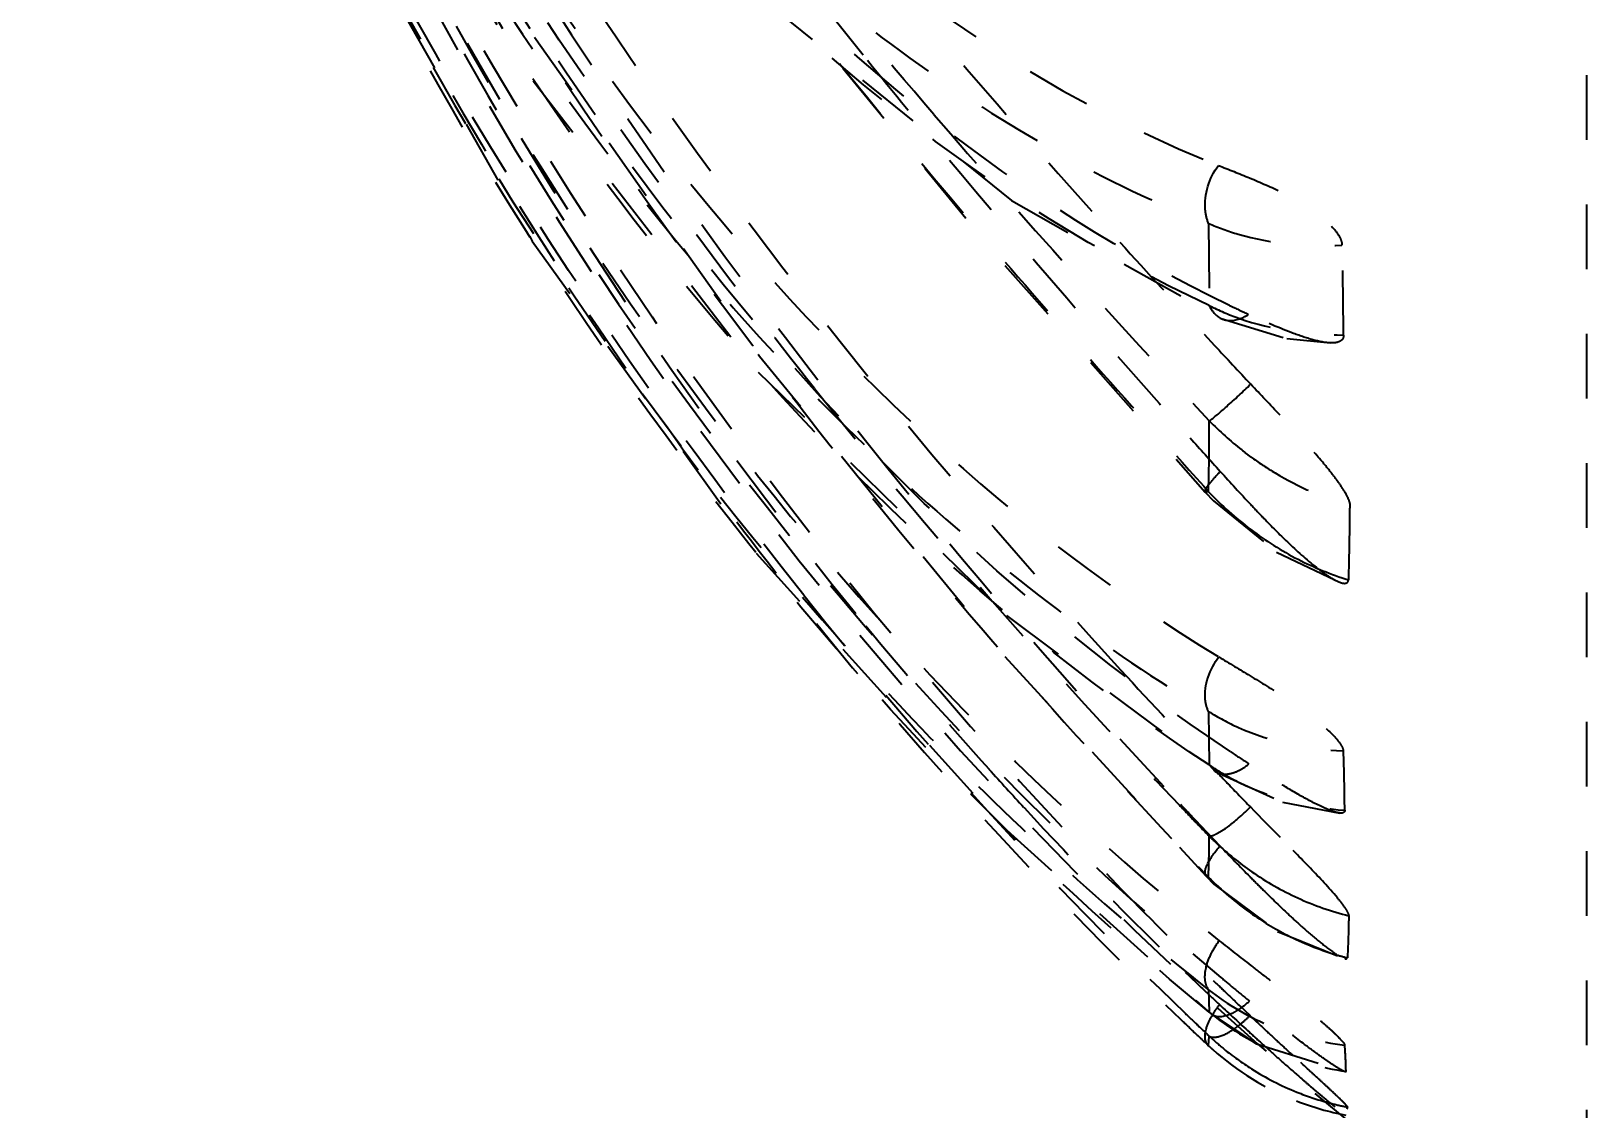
# Model space of a CAD drawing. Header units: millimetres. Extents: x 723 to 11228, y -2384 to 1578.
# Drawn here: x 4627.91 to 4667.21, y -863.12 to -835.89 of the extents above; entities that cross this region are included whole.
import ezdxf

# ---------------------------------------------------------------- set-up
doc = ezdxf.new("R2010")
doc.units = ezdxf.units.MM
doc.header["$LTSCALE"] = 16.335
doc.header["$PDMODE"] = 3
doc.header["$PDSIZE"] = 0.3125
doc.linetypes.add('HIDDEN', pattern=[0.2, 0.1, -0.1])
doc.layers.get('0').update_dxf_attribs({"linetype": 'CONTINUOUS'})
doc.layers.get('Defpoints').update_dxf_attribs({"linetype": 'CONTINUOUS'})
doc.layers.add('DEFAULT_2', color=8, linetype='HIDDEN')
doc.styles.get("Standard").update_dxf_attribs({"font": 'txt', "width": 0.8})
doc.dimstyles.new('ISO-25', dxfattribs={"dimtxt": 8, "dimasz": 8, "dimexe": 0, "dimexo": 0, "dimgap": 0, "dimtad": 1, "dimtxsty": 'Standard', "dimcen": 0, "dimclrd": 4, "dimclre": 4, "dimclrt": 6, "dimadec": 0, "dimazin": 0, "dimtfac": 1, "dimtofl": 0, "dimtmove": 0, "dimatfit": 3, "dimfxl": 0, "dimarcsym": 0})

# ---------------------------------------------------------------- blocks, each defined once
blk = doc.blocks.new('*D200')
at = {"color": 4, "lineweight": -2}
blk.add_line((4628.38, -888.997), (4619.82, -872.408), dxfattribs=at)
at = {"color": 4}
blk.add_solid([(4621.005, -871.797), (4618.635, -873.02), (4616.152, -865.299)], dxfattribs=at)
at = {"layer": 'Defpoints', "color": 0}
for p in [(4612.483, -858.19), (4616.152, -865.299)]:
    blk.add_point(p, dxfattribs=at)
at = {"color": 6, "insert": (4629.489, -882.423), "char_height": 8, "attachment_point": 5, "rotation": 297.2937}
blk.add_mtext('∅8', dxfattribs=at)

msp = doc.modelspace()

# ---------------------------------------------------------------- linework, layer by layer
at = {"layer": 'DEFAULT_2', "color": 8, "linetype": 'HIDDEN'}
for p, q in [((4667.211, -868.043), (4667.211, -595.446)), ((4657.656, -840.748), (4657.673, -842.824)), ((4657.972, -843.152), (4657.973, -843.152)), ((4657.542, -843.547), (4657.805, -843.83)), ((4657.672, -846.349), (4657.673, -845.736)), ((4657.668, -846.692), (4657.672, -846.349)), ((4657.656, -847.531), (4657.668, -846.692)), ((4657.531, -847.391), (4657.623, -847.494)), ((4657.656, -847.531), (4657.569, -847.541)), ((4657.569, -847.541), (4657.569, -847.541)), ((4657.623, -847.494), (4657.656, -847.531)), ((4657.656, -853.079), (4657.673, -854.43)), ((4657.673, -854.43), (4657.819, -854.593)), ((4657.819, -854.593), (4657.819, -854.593)), ((4658.826, -855.607), (4658.711, -855.49)), ((4659.111, -855.899), (4658.826, -855.607)), ((4659.471, -856.265), (4659.111, -855.899)), ((4657.672, -856.592), (4657.673, -856.229)), ((4657.697, -856.217), (4657.798, -856.323)), ((4657.656, -857.271), (4657.672, -856.592)), ((4657.798, -856.323), (4657.941, -856.473)), ((4657.392, -856.994), (4657.612, -857.224)), ((4657.656, -857.271), (4657.593, -857.24)), ((4657.593, -857.24), (4657.593, -857.24)), ((4657.612, -857.224), (4657.656, -857.271)), ((4657.656, -860.107), (4657.673, -860.673)), ((4658.455, -860.525), (4658.51, -860.577)), ((4658.51, -860.577), (4658.569, -860.633)), ((4658.569, -860.633), (4658.702, -860.758)), ((4657.673, -860.673), (4657.717, -860.718)), ((4657.717, -860.718), (4657.717, -860.718)), ((4657.544, -861.42), (4657.615, -861.486)), ((4657.656, -861.525), (4657.673, -861.282)), ((4657.615, -861.486), (4657.656, -861.525)), ((4661.132, -862.171), (4661.113, -862.181))]:
    msp.add_line(p, q, dxfattribs=at)
for points in [[(4632.363, -813.265), (4635.723, -819.174), (4640.661, -826.684), (4646.338, -834.305), (4652.509, -841.811), (4657.569, -847.541)], [(4632.384, -813.688), (4635.73, -820.829), (4640.658, -828.572), (4646.375, -835.075), (4652.679, -840.174), (4657.973, -843.152)], [(4632.33, -820.965), (4635.686, -827.753), (4640.626, -836.042), (4646.315, -844.1), (4652.507, -851.69), (4657.593, -857.24)], [(4632.378, -821.31), (4635.699, -828.778), (4640.596, -837.148), (4646.278, -844.503), (4652.547, -850.651), (4657.819, -854.593)], [(4632.379, -825.053), (4635.69, -832.548), (4640.571, -841.195), (4646.231, -849.08), (4652.471, -856), (4657.717, -860.718)], [(4657.973, -843.152), (4659.632, -843.657), (4660.733, -843.768)], [(4657.569, -847.541), (4657.776, -847.761), (4659.37, -849.051), (4660.988, -849.821)], [(4657.819, -854.592), (4659.521, -855.372), (4660.974, -855.644)], [(4657.593, -857.24), (4657.791, -857.439), (4659.398, -858.637), (4661.095, -859.322)], [(4657.717, -860.718), (4658.865, -861.471), (4661.114, -862.181)]]:
    msp.add_lwpolyline(points, dxfattribs=at)
for centre, radius, start, end in [((4722.236, -789.793), 95.66, 194.45963, 234.88514), ((4729.434, -784.85), 104.091, 207.48921, 219.39986), ((4832.13, -681.917), 239.315, 220.70666, 223.19889), ((4843.811, -670.778), 254.058, 222.13572, 222.84682), ((4533.11, -844.255), 127.954, 0.30755, 1.32484), ((4673.779, -810.255), 36.107, 244.4083, 245.2525), ((4852.377, -662.844), 265.734, 222.92841, 223.21771), ((4766.296, -750.412), 151.645, 218.55152, 223.8398), ((4663.741, -839.794), 8.493, 224.3945, 231.8312), ((4765.26, -753.589), 148.668, 218.58804, 223.23197), ((4873.864, -651.956), 290.975, 221.87032, 222.09509), ((4663.643, -839.917), 8.336, 231.8427, 234.1128), ((4703.118, -806.29), 60.816, 222.0385, 223.10858), ((4663.863, -841.653), 8.548, 223.4411, 233.0234), ((4684.689, -823.514), 35.591, 223.141, 223.9216), ((4575.775, -847.355), 85.454, 359.2191, 359.64964), ((4584.069, -847.472), 77.159, 358.30528, 359.22232), ((4663.528, -842.209), 7.899, 242.7994, 252.7738), ((4731.143, -783.467), 107.02, 218.53469, 226.20112), ((4729.146, -785.196), 103.648, 219.35286, 221.99015), ((4768.027, -748.677), 152.836, 222.54847, 223.86803), ((4685.566, -813.108), 49.278, 236.2877, 236.9276), ((4603.929, -856.059), 57.167, 0.4877, 1.9923), ((4727.27, -786.862), 101.14, 221.99972, 222.74305), ((4767.494, -749.187), 152.097, 223.86864, 224.03335), ((4767.199, -749.472), 151.688, 224.03327, 224.34005), ((4725.583, -788.437), 98.832, 222.73645, 226.11029), ((4766.359, -750.363), 151.724, 223.83659, 224.00399), ((4767.87, -751.251), 152.171, 223.20037, 223.36191), ((4654.717, -851.496), 5.649, 310.6059, 314.9936), ((4766.085, -750.628), 151.344, 224.00395, 224.24749), ((4767.696, -751.414), 151.933, 223.36187, 223.61421), ((4663.29, -850.61), 7.945, 225.0146, 226.8375), ((4663.219, -850.689), 7.839, 226.8201, 235.2191), ((4706.454, -810.088), 67.12, 223.71612, 224.65008), ((4663.228, -851.772), 7.828, 224.6238, 234.769), ((4691.498, -824.841), 46.112, 224.6687, 225.252), ((4663.053, -850.925), 7.55, 235.2253, 245.3731), ((4729.97, -784.864), 104.111, 224.29401, 226.15407), ((4680.961, -835.509), 31.117, 225.2025, 226.7093), ((4662.907, -851.246), 7.198, 245.37, 256.2823), ((4663.097, -851.964), 7.596, 234.7374, 243.0229), ((4662.96, -852.224), 7.302, 243.0644, 253.1854), ((4662.93, -852.32), 7.202, 253.1925, 255.7474), ((4722.247, -791.839), 94.067, 226.138, 226.5919), ((4703.281, -805.543), 70.691, 230.13367, 230.49362), ((4721.545, -792.581), 93.046, 226.59221, 226.86854), ((4727.965, -786.928), 101.233, 226.16345, 226.42945), ((4702.838, -806.081), 69.995, 230.49355, 230.89273), ((4712.824, -801.899), 80.283, 226.86389, 227.59915), ((4727.54, -787.374), 100.617, 226.4295, 226.63695), ((4726.517, -787.717), 100.942, 226.43545, 226.69782), ((4726.63, -788.069), 100.575, 226.24204, 226.50874), ((4726.19, -788.532), 99.936, 226.5088, 226.71623), ((4656.831, -858.968), 2.585, 304.1572, 307.4407), ((4656.582, -858.639), 2.998, 307.3955, 309.4574), ((4656.499, -858.536), 3.13, 309.4181, 314.6647), ((4734.333, -780.209), 110.495, 226.80389, 227.08566), ((4726.048, -788.214), 100.259, 226.69786, 226.90066), ((4662.63, -855.975), 7.262, 226.9509, 230.8445), ((4708.581, -806.54), 73.995, 227.60216, 227.94646), ((4743.565, -770.272), 124.059, 227.08775, 227.31217), ((4662.442, -856.356), 7.044, 227.2021, 228.2654), ((4662.6, -856.014), 7.213, 230.8385, 237.615), ((4705.401, -810.065), 69.247, 227.94643, 228.2835), ((4702.289, -813.556), 64.571, 228.28339, 228.61618), ((4769.647, -741.989), 162.533, 227.31365, 227.46658), ((4662.542, -856.103), 7.107, 237.626, 248.0539), ((4662.408, -856.43), 6.964, 248.6675, 259.372), ((4662.51, -856.175), 7.028, 248.0748, 254.8372), ((4662.489, -856.25), 6.95, 254.8425, 258.2286), ((4662.479, -856.297), 6.901, 258.2316, 259.0376), ((4659.713, -863.013), 1.45, 355.8309, 357.6872)]:
    msp.add_arc(centre, radius, start, end, dxfattribs=at)
for points, knots in [([(4633.321, -811.647), (4634.627, -814.898), (4637.639, -821.047), (4645.013, -831.277), (4652.509, -837.154), (4657.903, -839.284)], [0, 0, 0, 0, 0.278027, 0.539823, 1, 1, 1, 1]), ([(4632.309, -812.331), (4632.981, -814.029), (4634.456, -817.324), (4637.811, -823.475), (4641.818, -829.008), (4646.418, -833.675), (4650.006, -836.606), (4653.74, -838.983), (4656.338, -840.259), (4657.656, -840.748)], [0, 0, 0, 0, 0.140107, 0.276724, 0.537365, 0.660811, 0.778933, 0.892078, 1, 1, 1, 1]), ([(4634.317, -812.939), (4637.043, -817.78), (4643.659, -827.573), (4651.238, -836.608), (4655.412, -841.222)], [0, 0, 0, 0, 0.471725, 1, 1, 1, 1]), ([(4657.673, -842.825), (4652.115, -840.246), (4644.445, -833.98), (4636.835, -823.266), (4633.725, -816.953), (4632.381, -813.625)], [0, 0, 0, 0, 0.46685, 0.726579, 1, 1, 1, 1]), ([(4658.183, -842.82), (4655.52, -841.545), (4650.305, -838.221), (4643.459, -831.543), (4637.587, -823.248), (4634.535, -816.98), (4633.21, -813.679)], [0, 0, 0, 0, 0.225939, 0.468854, 0.727727, 1, 1, 1, 1]), ([(4633.357, -813.549), (4635.398, -817.407), (4640.312, -825.342), (4645.927, -832.779), (4649.038, -836.623)], [0, 0, 0, 0, 0.468852, 1, 1, 1, 1]), ([(4650.715, -837.995), (4649.377, -836.439), (4644.357, -830.435), (4639.695, -824.12), (4636.586, -819.252)], [0, 0, 0, 0, 0.262075, 1, 1, 1, 1]), ([(4633.328, -819.949), (4635.922, -826.668), (4641.034, -836.112), (4650.199, -846.202), (4655.301, -850.12), (4657.912, -851.699)], [0, 0, 0, 0, 0.530182, 0.775447, 1, 1, 1, 1]), ([(4632.309, -820.426), (4632.988, -822.204), (4634.471, -825.69), (4637.846, -832.318), (4641.852, -838.44), (4646.428, -843.855), (4650.008, -847.426), (4653.733, -850.513), (4656.333, -852.303), (4657.656, -853.079)], [0, 0, 0, 0, 0.135804, 0.270006, 0.530357, 0.655248, 0.775389, 0.890566, 1, 1, 1, 1]), ([(4657.673, -854.43), (4654.971, -852.662), (4649.725, -848.434), (4642.815, -840.688), (4636.886, -831.533), (4633.742, -824.801), (4632.381, -821.298)], [0, 0, 0, 0, 0.229067, 0.474877, 0.733453, 1, 1, 1, 1]), ([(4658.216, -854.1), (4652.695, -850.416), (4642.574, -840.367), (4635.857, -827.913), (4633.217, -821.078)], [0, 0, 0, 0, 0.475307, 1, 1, 1, 1]), ([(4634.11, -821.266), (4635.392, -823.943), (4638.276, -829.314), (4645.045, -839.85), (4651.087, -847.292), (4655.432, -852.026)], [0, 0, 0, 0, 0.237148, 0.486511, 1, 1, 1, 1]), ([(4634.716, -824.023), (4636.616, -827.893), (4641.028, -835.589), (4646.225, -842.769), (4649.054, -846.316)], [0, 0, 0, 0, 0.487257, 1, 1, 1, 1]), ([(4633.336, -824.396), (4636.01, -831.287), (4641.239, -841.076), (4650.275, -852.133), (4655.323, -856.822), (4657.922, -858.87)], [0, 0, 0, 0, 0.518715, 0.767874, 1, 1, 1, 1]), ([(4633.26, -824.665), (4634.612, -828.131), (4638.49, -836.548), (4646.469, -848.685), (4653.973, -856.465), (4657.968, -859.802)], [0, 0, 0, 0, 0.257522, 0.639711, 1, 1, 1, 1]), ([(4633.517, -824.693), (4634.777, -827.705), (4640.507, -839.628), (4648.501, -850.446), (4655.451, -857.569)], [0, 0, 0, 0, 0.247016, 1, 1, 1, 1]), ([(4657.673, -860.673), (4654.983, -858.479), (4649.786, -853.546), (4642.886, -845.053), (4636.955, -835.477), (4633.761, -828.591), (4632.381, -825.058)], [0, 0, 0, 0, 0.236049, 0.485391, 0.742068, 1, 1, 1, 1]), ([(4632.456, -825.022), (4635.198, -832.047), (4640.571, -842.008), (4648.78, -851.987), (4653.779, -856.896), (4656.352, -859.093), (4657.656, -860.107)], [0, 0, 0, 0, 0.518566, 0.767621, 0.886407, 1, 1, 1, 1]), ([(4647.429, -850.138), (4644.365, -846.301), (4638.812, -838.284), (4634.396, -829.584), (4632.548, -825.142)], [0, 0, 0, 0, 0.505125, 1, 1, 1, 1]), ([(4634.751, -825.956), (4636.174, -828.717), (4640.159, -835.646), (4646.22, -844.168), (4652.434, -851.671), (4655.731, -855.247), (4657.392, -856.994)], [0, 0, 0, 0, 0.241862, 0.621472, 0.812369, 1, 1, 1, 1]), ([(4647.703, -844.92), (4646.62, -843.56), (4642.482, -838.162), (4638.755, -832.445), (4636.279, -828.029)], [0, 0, 0, 0, 0.255589, 1, 1, 1, 1]), ([(4634.046, -828.821), (4634.715, -830.279), (4637.565, -836.111), (4640.974, -841.669), (4643.805, -845.652)], [0, 0, 0, 0, 0.247042, 1, 1, 1, 1]), ([(4646.297, -834.154), (4648.079, -836.422), (4650.825, -839.783), (4654.622, -844.153), (4656.565, -846.311), (4657.531, -847.391)], [0, 0, 0, 0, 0.498318, 0.74967, 1, 1, 1, 1]), ([(4649.038, -836.623), (4649.694, -837.433), (4652.349, -840.666), (4655.091, -843.827), (4657.187, -846.166)], [0, 0, 0, 0, 0.249138, 1, 1, 1, 1]), ([(4657.656, -840.748), (4657.608, -840.64), (4657.496, -840.138), (4657.667, -839.594), (4657.903, -839.284)], [0, 0, 0, 0, 0.232157, 1, 1, 1, 1]), ([(4657.903, -839.284), (4658.166, -839.388), (4658.708, -839.602), (4659.393, -839.898), (4659.958, -840.197), (4660.405, -840.486), (4660.756, -840.79), (4660.965, -841.073), (4661.023, -841.227), (4661.025, -841.295)], [0, 0, 0, 0, 0.22244, 0.457642, 0.58541, 0.724419, 0.875246, 0.946569, 1, 1, 1, 1]), ([(4657.656, -840.748), (4657.898, -840.855), (4658.976, -841.246), (4660.147, -841.343), (4661.025, -841.296)], [0, 0, 0, 0, 0.231047, 1, 1, 1, 1]), ([(4657.673, -842.824), (4657.915, -842.948), (4658.99, -843.404), (4660.174, -843.568), (4661.067, -843.569)], [0, 0, 0, 0, 0.233286, 1, 1, 1, 1]), ([(4657.973, -843.152), (4658.023, -843.176), (4658.259, -843.241), (4658.512, -843.149), (4658.664, -843.046)], [0, 0, 0, 0, 0.233584, 1, 1, 1, 1]), ([(4660.733, -843.768), (4660.572, -843.762), (4660.234, -843.683), (4659.543, -843.442), (4659.018, -843.209), (4658.664, -843.046)], [0, 0, 0, 0, 0.219033, 0.468392, 1, 1, 1, 1]), ([(4661.067, -843.569), (4661.067, -843.605), (4661.05, -843.678), (4660.925, -843.767), (4660.81, -843.771), (4660.733, -843.768)], [0, 0, 0, 0, 0.247474, 0.47086, 1, 1, 1, 1]), ([(4657.673, -845.736), (4657.827, -845.629), (4658.176, -845.318), (4658.521, -845.005), (4658.722, -844.811)], [0, 0, 0, 0, 0.40091, 1, 1, 1, 1]), ([(4643.805, -845.652), (4644.803, -847.057), (4648.818, -852.429), (4653.339, -857.425), (4656.95, -860.859)], [0, 0, 0, 0, 0.256889, 1, 1, 1, 1]), ([(4661.231, -847.877), (4661.232, -847.794), (4661.147, -847.61), (4660.983, -847.345), (4660.765, -847.056), (4660.439, -846.662), (4660.001, -846.174), (4659.641, -845.789), (4659.46, -845.595)], [0, 0, 0, 0, 0.08525, 0.199006, 0.325035, 0.45664, 0.726696, 1, 1, 1, 1]), ([(4658.757, -846.67), (4658.945, -846.806), (4659.712, -847.314), (4660.568, -847.691), (4661.232, -847.878)], [0, 0, 0, 0, 0.251645, 1, 1, 1, 1]), ([(4657.571, -847.539), (4657.558, -847.523), (4657.588, -847.443), (4657.662, -847.343), (4657.792, -847.184), (4657.895, -847.075), (4657.952, -847.016)], [0, 0, 0, 0, 0.093324, 0.307651, 0.626575, 1, 1, 1, 1]), ([(4660.377, -849.44), (4660.479, -849.52), (4660.673, -849.661), (4660.883, -849.784), (4660.987, -849.819)], [0, 0, 0, 0, 0.541056, 1, 1, 1, 1]), ([(4660.987, -849.819), (4661.034, -849.835), (4661.105, -849.858), (4661.18, -849.807), (4661.187, -849.77), (4661.188, -849.752)], [0, 0, 0, 0, 0.585554, 0.783183, 1, 1, 1, 1]), ([(4657.656, -853.078), (4657.607, -852.989), (4657.49, -852.508), (4657.687, -852.004), (4657.912, -851.699)], [0, 0, 0, 0, 0.212813, 1, 1, 1, 1]), ([(4657.912, -851.699), (4658.176, -851.859), (4658.72, -852.185), (4659.408, -852.608), (4659.978, -852.992), (4660.422, -853.325), (4660.775, -853.635), (4660.984, -853.889), (4661.053, -854.017), (4661.055, -854.071)], [0, 0, 0, 0, 0.232888, 0.477404, 0.60884, 0.749533, 0.896133, 0.959712, 1, 1, 1, 1]), ([(4657.656, -853.079), (4657.896, -853.231), (4658.946, -853.795), (4660.152, -854.044), (4661.056, -854.071)], [0, 0, 0, 0, 0.239129, 1, 1, 1, 1]), ([(4657.673, -854.43), (4657.914, -854.595), (4658.963, -855.207), (4660.181, -855.509), (4661.099, -855.574)], [0, 0, 0, 0, 0.240726, 1, 1, 1, 1]), ([(4657.82, -854.591), (4657.874, -854.625), (4658.007, -854.674), (4658.231, -854.652), (4658.46, -854.557), (4658.606, -854.46), (4658.675, -854.403)], [0, 0, 0, 0, 0.205899, 0.439711, 0.709824, 1, 1, 1, 1]), ([(4660.974, -855.644), (4660.899, -855.638), (4660.733, -855.584), (4660.375, -855.428), (4659.888, -855.16), (4659.287, -854.796), (4658.88, -854.536), (4658.675, -854.403)], [0, 0, 0, 0, 0.086715, 0.196095, 0.448144, 0.720226, 1, 1, 1, 1]), ([(4658.092, -856.022), (4658.117, -856.005), (4658.22, -855.929), (4658.319, -855.848), (4658.394, -855.784)], [0, 0, 0, 0, 0.233413, 1, 1, 1, 1]), ([(4661.098, -855.573), (4661.099, -855.597), (4661.064, -855.653), (4661.004, -855.647), (4660.974, -855.644)], [0, 0, 0, 0, 0.438245, 1, 1, 1, 1]), ([(4657.702, -856.226), (4657.759, -856.215), (4657.895, -856.152), (4658.019, -856.073), (4658.092, -856.022)], [0, 0, 0, 0, 0.395398, 1, 1, 1, 1]), ([(4660.909, -857.786), (4660.693, -857.527), (4660.212, -857.02), (4659.724, -856.522), (4659.471, -856.265)], [0, 0, 0, 0, 0.483029, 1, 1, 1, 1]), ([(4657.594, -857.238), (4657.568, -857.209), (4657.556, -857.094), (4657.668, -856.825), (4657.821, -856.618), (4657.942, -856.474)], [0, 0, 0, 0, 0.134532, 0.353376, 1, 1, 1, 1]), ([(4661.2, -858.238), (4661.2, -858.21), (4661.17, -858.142), (4661.076, -857.99), (4660.979, -857.87), (4660.909, -857.786)], [0, 0, 0, 0, 0.155901, 0.390896, 1, 1, 1, 1]), ([(4659.624, -858.159), (4659.749, -858.277), (4660.002, -858.509), (4660.385, -858.841), (4660.704, -859.095), (4660.94, -859.25), (4661.046, -859.309), (4661.094, -859.321)], [0, 0, 0, 0, 0.273578, 0.547669, 0.809557, 0.921447, 1, 1, 1, 1]), ([(4661.195, -858.237), (4661.194, -858.331), (4661.189, -858.685), (4661.176, -859.04), (4661.162, -859.3)], [0, 0, 0, 0, 0.264062, 1, 1, 1, 1]), ([(4657.656, -860.107), (4657.544, -859.959), (4657.552, -859.595), (4657.712, -859.194), (4657.845, -858.973), (4657.922, -858.87)], [0, 0, 0, 0, 0.422293, 0.708135, 1, 1, 1, 1]), ([(4657.922, -858.87), (4658.187, -859.079), (4658.591, -859.393), (4659.136, -859.815), (4659.559, -860.145), (4659.997, -860.491), (4660.369, -860.794), (4660.661, -861.047), (4660.864, -861.229), (4660.999, -861.377), (4661.086, -861.468), (4661.089, -861.505)], [0, 0, 0, 0, 0.245717, 0.371405, 0.500799, 0.635634, 0.776867, 0.848698, 0.917413, 0.97273, 1, 1, 1, 1]), ([(4661.094, -859.321), (4661.109, -859.325), (4661.138, -859.334), (4661.156, -859.308), (4661.156, -859.299)], [0, 0, 0, 0, 0.60818, 1, 1, 1, 1]), ([(4657.656, -860.107), (4658.137, -860.49), (4659.232, -861.128), (4660.46, -861.435), (4661.089, -861.506)], [0, 0, 0, 0, 0.492587, 1, 1, 1, 1]), ([(4657.656, -861.525), (4657.544, -861.44), (4657.564, -861.107), (4657.724, -860.786), (4657.856, -860.583), (4657.932, -860.485)], [0, 0, 0, 0, 0.372644, 0.672368, 1, 1, 1, 1]), ([(4658.274, -860.688), (4658.31, -860.67), (4658.458, -860.586), (4658.593, -860.482), (4658.687, -860.395)], [0, 0, 0, 0, 0.239535, 1, 1, 1, 1]), ([(4661.113, -862.181), (4661.088, -862.178), (4661.028, -862.147), (4660.88, -862.063), (4660.655, -861.91), (4660.357, -861.698), (4659.922, -861.373), (4659.362, -860.938), (4658.913, -860.578), (4658.687, -860.395)], [0, 0, 0, 0, 0.025201, 0.065134, 0.170636, 0.29475, 0.428596, 0.710338, 1, 1, 1, 1]), ([(4657.673, -860.673), (4658.156, -861.073), (4659.255, -861.744), (4660.496, -862.085), (4661.132, -862.171)], [0, 0, 0, 0, 0.493696, 1, 1, 1, 1]), ([(4657.717, -860.717), (4657.747, -860.741), (4657.926, -860.826), (4658.137, -860.757), (4658.274, -860.688)], [0, 0, 0, 0, 0.198202, 1, 1, 1, 1]), ([(4657.673, -861.282), (4657.74, -861.325), (4657.987, -861.292), (4658.168, -861.185), (4658.282, -861.108)], [0, 0, 0, 0, 0.367353, 1, 1, 1, 1]), ([(4661.166, -863.072), (4661.167, -863.063), (4661.143, -863.04), (4661.11, -862.999), (4661.052, -862.942), (4660.955, -862.846), (4660.811, -862.711), (4660.624, -862.537), (4660.421, -862.351), (4660.136, -862.09), (4659.918, -861.891), (4659.772, -861.756)], [0, 0, 0, 0, 0.014307, 0.044876, 0.087552, 0.138994, 0.259454, 0.394802, 0.539189, 0.689366, 1, 1, 1, 1]), ([(4661.127, -862.17), (4661.126, -862.12), (4661.12, -861.899), (4661.107, -861.677), (4661.094, -861.507)], [0, 0, 0, 0, 0.226664, 1, 1, 1, 1]), ([(4659.601, -862.003), (4659.745, -862.13), (4659.963, -862.321), (4660.258, -862.574), (4660.481, -862.763), (4660.698, -862.944), (4660.871, -863.087), (4660.99, -863.179), (4661.059, -863.237), (4661.093, -863.253), (4661.12, -863.279), (4661.123, -863.274)], [0, 0, 0, 0, 0.29022, 0.43813, 0.58672, 0.732694, 0.866724, 0.922659, 0.965576, 0.991648, 1, 1, 1, 1])]:
    msp.add_open_spline(points, degree=3, knots=knots, dxfattribs=at)
for points in [[(4657.673, -842.824), (4657.731, -842.961), (4657.839, -843.088), (4657.973, -843.152)], [(4659.46, -845.595), (4659.214, -845.334), (4658.968, -845.072), (4658.722, -844.811)], [(4659.053, -848.202), (4659.247, -848.403), (4659.444, -848.602), (4659.645, -848.795)], [(4658.721, -848.482), (4659.097, -848.765), (4659.498, -849.019), (4659.916, -849.234)], [(4659.645, -848.795), (4659.88, -849.021), (4660.121, -849.24), (4660.377, -849.44)], [(4657.753, -861.613), (4658.372, -862.165), (4659.101, -862.615), (4659.875, -862.917)]]:
    msp.add_open_spline(points, degree=3, dxfattribs=at)

# ---------------------------------------------------------------- dimensions: what is measured, and where the dimension line sits
dim = msp.add_diameter_dim_2p(p1=(4612.483, -858.19), p2=(4616.152, -865.299), dimstyle='ISO-25', override={"dimfxl": 1.25, "dimarcsym": 1})
dim.commit()
dim.dimension.update_dxf_attribs({"geometry": '*D200', "text_midpoint": (4629.489, -882.423)})

doc.saveas('drawing.dxf')
